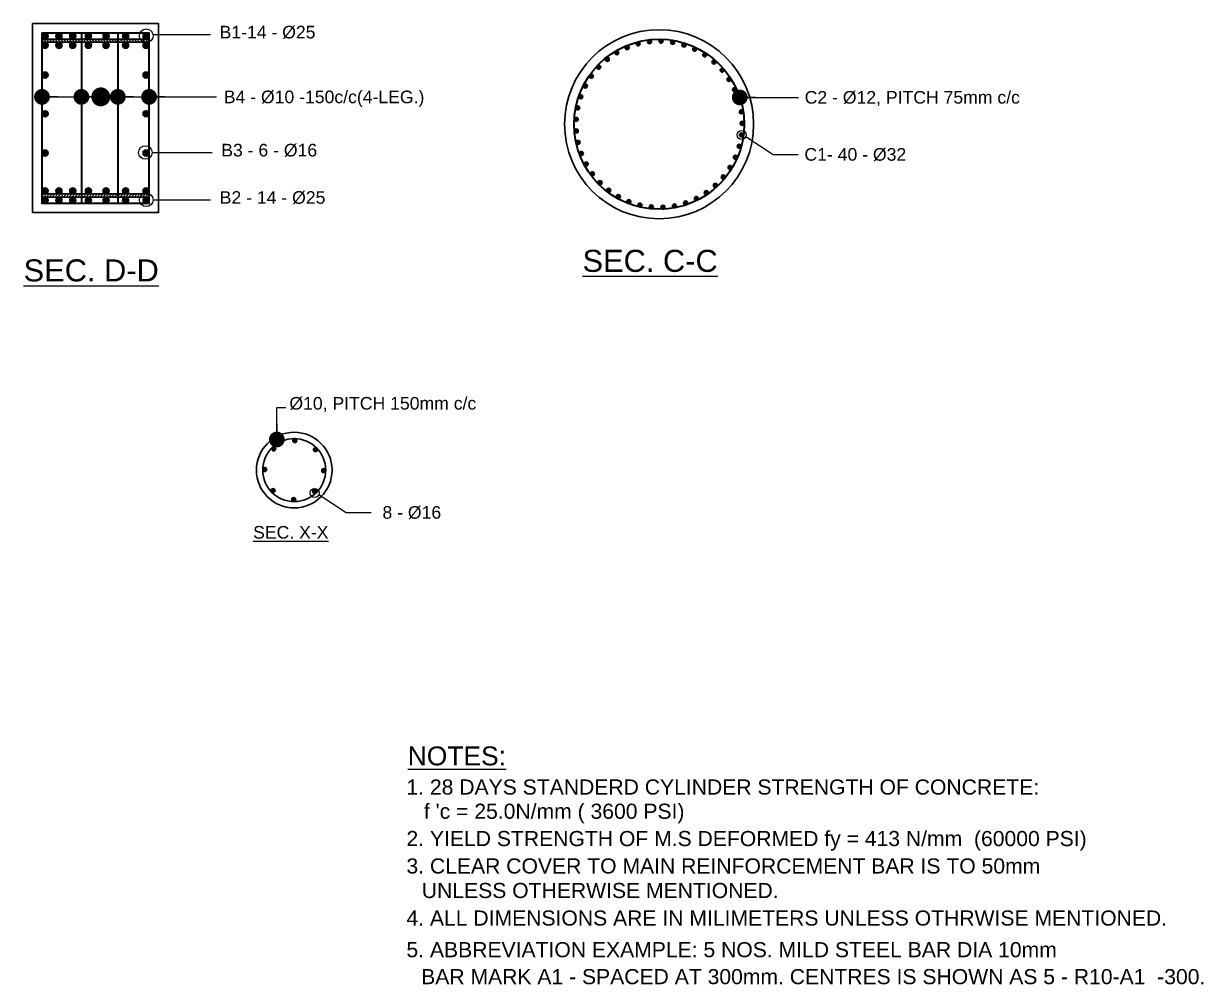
# Model space of a CAD drawing. Header units: millimetres. Extents: x -684453 to 35267, y -286696 to 273430.
# Drawn here: x -4722 to 4640, y 129421 to 137046 of the extents above; entities that cross this region are included whole.
import ezdxf

# ---------------------------------------------------------------- set-up
doc = ezdxf.new("R2010")
doc.units = ezdxf.units.MM
for name, color, linetype, lineweight in [('Dimision', 4, 'Continuous', 9), ('Hatching', 65, 'Continuous', 15), ('Pire Line', 11, 'Continuous', 25), ('Rod', 12, 'Continuous', 30), ('Rod -2', 5, 'Continuous', 35), ('Text', 7, 'Continuous', 15)]:
    doc.layers.add(name, color=color, linetype=linetype, lineweight=lineweight)
doc.styles.add('ROMANS', font='arial.ttf', dxfattribs={"height": 200})
doc.styles.get("Standard").update_dxf_attribs({"font": 'times.ttf'})
doc.dimstyles.new('ISO-25', dxfattribs={"dimtxt": 175, "dimasz": 100, "dimexe": 65, "dimexo": 115.625, "dimgap": 40, "dimtad": 1, "dimtoh": 1, "dimdec": 0, "dimtxsty": 'Standard', "dimblk": 'DOT', "dimcen": 300, "dimclrd": 256, "dimclre": 256, "dimclrt": 256, "dimadec": 0, "dimazin": 0, "dimtfac": 1, "dimtdec": 0, "dimtix": 1, "dimtmove": 0, "dimatfit": 3, "dimldrblk": 'DOT', "dimfxl": 75, "dimlwd": -1, "dimarcsym": 0})

# ---------------------------------------------------------------- blocks, each defined once
blk = doc.blocks.new('_Dot')
at = {"color": 0, "linetype": 'ByBlock', "lineweight": -2}
blk.add_line((-0.5, 0), (-1, 0), dxfattribs=at)
at = {"color": 0, "linetype": 'ByBlock', "const_width": 0.5}
blk.add_lwpolyline([(-0.25, 0, 1), (0.25, 0, 1)], format="xyb", close=True, dxfattribs=at)

msp = doc.modelspace()

# ---------------------------------------------------------------- hatches: boundary and pattern name
at = {"layer": 'Hatching', "ltscale": 3}
h = msp.add_hatch(dxfattribs=at)
h.set_pattern_fill('ANSI31', color=256, scale=5, style=0)
h.set_pattern_definition([(315, (281696.8276622818, 277964.7736396531), (-11.22532015133644, -11.22532015133644), [])])
h.paths.add_polyline_path([(-3725.987817753805, 136897.699496322), (-4575.987817753805, 136897.699496322), (-4575.987817753805, 136922.699496322), (-3725.987817753805, 136922.699496322)])
h = msp.add_hatch(dxfattribs=at)
h.set_pattern_fill('ANSI31', color=256, scale=5, style=0)
h.set_pattern_definition([(45, (281696.8276622818, -5373.37464700907), (-11.22532015133644, 11.22532015133644), [])])
h.paths.add_polyline_path([(-3725.987817753805, 135693.699496322), (-4575.987817753805, 135693.699496322), (-4575.987817753805, 135668.699496322), (-3725.987817753805, 135668.699496322)])
at = {"layer": 'Rod', "ltscale": 3}
for points in [[(-4527.987817753805, 136946.699496322, 1), (-4575.987817753805, 136946.699496322, 1)], [(-4417.204734610394, 136946.699496322, 1), (-4465.204734610394, 136946.699496322, 1)], [(-4307.553928581299, 136946.699496322, 1), (-4355.553928581299, 136946.699496322, 1)], [(-4183.873064733867, 136946.699496322, 1), (-4231.873064733867, 136946.699496322, 1)], [(-4043.081780052918, 136946.699496322, 1), (-4091.081780052918, 136946.699496322, 1)], [(-3888.4923285892, 136946.699496322, 1), (-3936.4923285892, 136946.699496322, 1)], [(-3725.987817753805, 136946.699496322, 1), (-3773.987817753805, 136946.699496322, 1)], [(-4527.987817753805, 136873.699496322, 1), (-4575.987817753805, 136873.699496322, 1)], [(-4417.204734610394, 136873.699496322, 1), (-4465.204734610394, 136873.699496322, 1)], [(-4307.553928581299, 136873.699496322, 1), (-4355.553928581299, 136873.699496322, 1)], [(-4183.873064733867, 136873.699496322, 1), (-4231.873064733867, 136873.699496322, 1)], [(-4043.081780052918, 136873.699496322, 1), (-4091.081780052918, 136873.699496322, 1)], [(-3888.4923285892, 136873.699496322, 1), (-3936.4923285892, 136873.699496322, 1)], [(-3725.987817753805, 136873.699496322, 1), (-3773.987817753805, 136873.699496322, 1)], [(83.22986634308472, 136855.357087094, 1), (51.22986634308472, 136855.357087094, 1)], [(170.3707060862216, 136884.7267118672, 1), (138.3707060862216, 136884.7267118672, 1)], [(260.7509589209221, 136901.6828525838, 1), (228.7509589209221, 136901.6828525838, 1)], [(352.6114760317432, 136905.8954772519, 1), (320.6114760317432, 136905.8954772519, 1)], [(444.1642969429377, 136897.2825919244, 1), (412.1642969429377, 136897.2825919244, 1)], [(533.6274501352746, 136876.0118366168, 1), (501.6274501352746, 136876.0118366168, 1)], [(-74.64524866727879, 136761.8944586336, 1), (-106.6452486672788, 136761.8944586336, 1)], [(1.024537015764508, 136814.1456246027, 1), (-30.97546298423549, 136814.1456246027, 1)], [(619.2596370946267, 136842.4972223862, 1), (587.2596370946267, 136842.4972223862, 1)], [(699.3941247070907, 136797.3910730764, 1), (667.3941247070907, 136797.3910730764, 1)], [(-142.3066644012288, 136699.6205986975, 1), (-174.3066644012288, 136699.6205986975, 1)], [(772.4711863228586, 136741.5713285761, 1), (740.4711863228586, 136741.5713285761, 1)], [(837.0684600614477, 136676.1244567181, 1), (805.0684600614477, 136676.1244567181, 1)], [(-4527.987817753805, 136637.0718274742, 1), (-4575.987817753805, 136637.0718274742, 1)], [(-3725.987817753805, 136637.0718274742, 1), (-3773.987817753805, 136637.0718274742, 1)], [(-200.6427576921997, 136628.5361346423, 1), (-232.6427576921997, 136628.5361346423, 1)], [(891.9286334679928, 136602.3243064183, 1), (859.9286334679928, 136602.3243064183, 1)], [(-248.5180828407756, 136550.0246447037, 1), (-280.5180828407756, 136550.0246447037, 1)], [(935.9839156694943, 136521.6073136559, 1), (903.9839156694943, 136521.6073136559, 1)], [(-285.0008011002792, 136465.6142657277, 1), (-317.0008011002792, 136465.6142657277, 1)], [(968.3768207101966, 136435.5445428807, 1), (936.3768207101966, 136435.5445428807, 1)], [(-4575.987817753805, 136329.9652359869, 1), (-4527.987817753805, 136329.9652359869, 1)], [(-3773.987817753805, 136329.9652359869, 1), (-3725.987817753805, 136329.9652359869, 1)], [(-309.3808178582694, 136376.9479497257, 1), (-341.3808178582694, 136376.9479497257, 1)], [(988.476857539732, 136345.8111080311, 1), (956.476857539732, 136345.8111080311, 1)], [(-321.1836038203037, 136285.7514856825, 1), (-353.1836038203037, 136285.7514856825, 1)], [(-320.179431183351, 136193.799909036, 1), (-352.179431183351, 136193.799909036, 1)], [(995.8928018047591, 136254.153568346, 1), (963.8928018047591, 136254.153568346, 1)], [(-306.3878450253396, 136102.8829526323, 1), (-338.3878450253396, 136102.8829526323, 1)], [(990.4803105856408, 136162.3559335765, 1), (958.4803105856408, 136162.3559335765, 1)], [(-4575.987817753805, 136018.1120032672, 1), (-4527.987817753805, 136018.1120032672, 1)], [(-3773.987817753805, 136018.1120032672, 1), (-3725.987817753805, 136018.1120032672, 1)], [(-280.0772828832269, 136014.7702116113, 1), (-312.0772828832269, 136014.7702116113, 1)], [(972.3447318673425, 136072.2049402652, 1), (940.3447318673425, 136072.2049402652, 1)], [(-241.7598499212181, 135931.1767002502, 1), (-273.7598499212181, 135931.1767002502, 1)], [(941.8390540606342, 135985.4552749516, 1), (909.8390540606342, 135985.4552749516, 1)], [(-192.1813513865636, 135853.7294711615, 1), (-224.1813513865636, 135853.7294711615, 1)], [(846.3216475352529, 135828.8147951614, 1), (814.3216475352529, 135828.8147951614, 1)], [(899.5570354844967, 135903.7954211948, 1), (867.5570354844967, 135903.7954211948, 1)], [(-4575.987817753805, 135717.699496322, 1), (-4527.987817753805, 135717.699496322, 1)], [(-4417.204734610394, 135717.699496322, -1), (-4465.204734610394, 135717.699496322, -1)], [(-4307.553928581299, 135717.699496322, -1), (-4355.553928581299, 135717.699496322, -1)], [(-4183.873064733867, 135717.699496322, -1), (-4231.873064733867, 135717.699496322, -1)], [(-4043.081780052918, 135717.699496322, -1), (-4091.081780052918, 135717.699496322, -1)], [(-3888.4923285892, 135717.699496322, -1), (-3936.4923285892, 135717.699496322, -1)], [(-3773.987817753805, 135717.699496322, 1), (-3725.987817753805, 135717.699496322, 1)], [(-132.3067763585423, 135783.9359465645, 1), (-164.3067763585423, 135783.9359465645, 1)], [(783.1690564850578, 135761.9728094479, 1), (751.1690564850578, 135761.9728094479, 1)], [(-4575.987817753805, 135644.699496322, 1), (-4527.987817753805, 135644.699496322, 1)], [(-4417.204734610394, 135644.699496322, -1), (-4465.204734610394, 135644.699496322, -1)], [(-4307.553928581299, 135644.699496322, -1), (-4355.553928581299, 135644.699496322, -1)], [(-4183.873064733867, 135644.699496322, -1), (-4231.873064733867, 135644.699496322, -1)], [(-4043.081780052918, 135644.699496322, -1), (-4091.081780052918, 135644.699496322, -1)], [(-3888.4923285892, 135644.699496322, -1), (-3936.4923285892, 135644.699496322, -1)], [(-3773.987817753805, 135644.699496322, 1), (-3725.987817753805, 135644.699496322, 1)], [(-63.30151533370372, 135723.1545780264, 1), (-95.30151533370372, 135723.1545780264, 1)], [(13.49132277444005, 135672.5684057482, 1), (-18.50867722555995, 135672.5684057482, 1)], [(96.57705272265594, 135633.1620320322, 1), (64.57705272265594, 135633.1620320322, 1)], [(632.1981407082931, 135657.7250399381, 1), (600.1981407082931, 135657.7250399381, 1)], [(711.328455683717, 135704.5704672748, 1), (679.328455683717, 135704.5704672748, 1)], [(184.338505286054, 135605.7024571188, 1), (152.338505286054, 135605.7024571188, 1)], [(275.0675036177272, 135590.7241503988, 1), (243.0675036177272, 135590.7241503988, 1)], [(366.9981109678047, 135588.5186475751, 1), (334.9981109678047, 135588.5186475751, 1)], [(458.3410026338533, 135599.1288762512, 1), (426.3410026338533, 135599.1288762512, 1)], [(547.3182931304327, 135622.348320395, 1), (515.3182931304327, 135622.348320395, 1)], [(-2720.745815924136, 133671.1381921281, 1), (-2752.745815924136, 133671.1381921281, 1)], [(-2554.042665978806, 133736.5862666581, 1), (-2586.042665978806, 133736.5862666581, 1)], [(-2389.886960891541, 133664.9881162023, 1), (-2421.886960891541, 133664.9881162023, 1)], [(-2792.343966379849, 133506.9824870407, 1), (-2824.343966379849, 133506.9824870407, 1)], [(-2324.438886361546, 133498.284966257, 1), (-2356.438886361546, 133498.284966257, 1)], [(-2726.895891849912, 133340.2793370954, 1), (-2758.895891849912, 133340.2793370954, 1)], [(-2396.037036817288, 133334.1292611697, 1), (-2428.037036817288, 133334.1292611697, 1)], [(-2562.740186762589, 133268.6811866397, 1), (-2594.740186762589, 133268.6811866397, 1)]]:
    msp.add_hatch(color=256, dxfattribs=at).paths.add_polyline_path(points)

# ---------------------------------------------------------------- linework, layer by layer
at = {"layer": 'Dimision', "ltscale": 5}
for p, q in [((-3695.958696592541, 136959.5282731633), (-3239.232147928851, 136959.5282731633)), ((-3701.886387654231, 136023.1120032672), (-3225.933074545406, 136023.1120032672)), ((-3694.975229482865, 135647.2813323417), (-3238.248680819175, 135647.2813323417)), ((-2712.713711198536, 133999.9521867237), (-2640.468105315522, 133999.9521867237))]:
    msp.add_line(p, q, dxfattribs=at)
for points in [[(1009.014477529767, 136149.036336295), (1225.050966686511, 136006.9644832562), (1424.171017405053, 136006.9644832562)], [(-2378.219754205114, 133308.1588837938), (-2162.18326504837, 133166.087030755), (-1963.063214329828, 133166.087030755)]]:
    msp.add_lwpolyline(points, dxfattribs=at)
for centre, radius in [((-3748.849427570181, 136949.2813323417), 53.87419808731647), ((975.4092129681376, 136161.7764440523), 35.93917294435587), ((-3755.760585741547, 136023.1120032672), 53.87419808731647), ((-3748.849427570181, 135647.2813323417), 53.87419808731647), ((-2411.825018766744, 133320.8989915511), 35.93917294435587)]:
    msp.add_circle(centre, radius, dxfattribs=at)
at = {"layer": 'Pire Line', "ltscale": 5}
msp.add_lwpolyline([(-4650.987817753805, 137045.699496322), (-4650.987817753805, 135545.699496322), (-3650.987817753805, 135545.699496322), (-3650.987817753805, 137045.699496322)], close=True, dxfattribs=at)
msp.add_circle((320.8028871983406, 136246.9558662323), 750, dxfattribs=at)
at = {"layer": 'Rod', "ltscale": 3}
for p, q in [((-4575.987817753805, 136922.699496322), (-3725.987817753805, 136922.699496322)), ((-4575.987817753805, 136897.699496322), (-3725.987817753805, 136897.699496322)), ((-4575.987817753805, 135693.699496322), (-3725.987817753805, 135693.699496322)), ((-4575.987817753805, 135668.699496322), (-3725.987817753805, 135668.699496322))]:
    msp.add_line(p, q, dxfattribs=at)
at = {"layer": 'Rod'}
for centre, radius in [((-4551.987817753805, 136946.699496322), 24), ((-4441.204734610394, 136946.699496322), 24), ((-4331.553928581299, 136946.699496322), 24), ((-4207.873064733867, 136946.699496322), 24), ((-4067.081780052918, 136946.699496322), 24), ((-3912.4923285892, 136946.699496322), 24), ((-3749.987817753805, 136946.699496322), 24), ((-4551.987817753805, 136873.699496322), 24), ((-4441.204734610394, 136873.699496322), 24), ((-4331.553928581299, 136873.699496322), 24), ((-4207.873064733867, 136873.699496322), 24), ((-4067.081780052918, 136873.699496322), 24), ((-3912.4923285892, 136873.699496322), 24), ((-3749.987817753805, 136873.699496322), 24), ((67.22986634308472, 136855.357087094), 16), ((154.3707060862216, 136884.7267118672), 16), ((244.7509589209221, 136901.6828525838), 16), ((336.6114760317432, 136905.8954772519), 16), ((428.1642969429377, 136897.2825919244), 16), ((517.6274501352746, 136876.0118366168), 16), ((-90.64524866727879, 136761.8944586336), 16), ((-14.97546298423549, 136814.1456246027), 16), ((603.2596370946267, 136842.4972223862), 16), ((683.3941247070907, 136797.3910730764), 16), ((-158.3066644012288, 136699.6205986975), 16), ((756.4711863228586, 136741.5713285761), 16), ((821.0684600614477, 136676.1244567181), 16), ((-4551.987817753805, 136637.0718274742), 24), ((-3749.987817753805, 136637.0718274742), 24), ((-216.6427576921997, 136628.5361346423), 16), ((875.9286334679928, 136602.3243064183), 16), ((-264.5180828407756, 136550.0246447037), 16), ((919.9839156694943, 136521.6073136559), 16), ((-301.0008011002792, 136465.6142657277), 16), ((952.3768207101966, 136435.5445428807), 16), ((-4551.987817753805, 136329.9652359869), 24), ((-3749.987817753805, 136329.9652359869), 24), ((-325.3808178582694, 136376.9479497257), 16), ((972.476857539732, 136345.8111080311), 16), ((-337.1836038203037, 136285.7514856825), 16), ((-336.179431183351, 136193.799909036), 16), ((979.8928018047591, 136254.153568346), 16), ((-322.3878450253396, 136102.8829526323), 16), ((974.4803105856408, 136162.3559335765), 16), ((-4551.987817753805, 136018.1120032672), 24), ((-3749.987817753805, 136018.1120032672), 24), ((-296.0772828832269, 136014.7702116113), 16), ((956.3447318673425, 136072.2049402652), 16), ((-257.7598499212181, 135931.1767002502), 16), ((925.8390540606342, 135985.4552749516), 16), ((-208.1813513865636, 135853.7294711615), 16), ((830.3216475352529, 135828.8147951614), 16), ((883.5570354844967, 135903.7954211948), 16), ((-4551.987817753805, 135717.699496322), 24), ((-4441.204734610394, 135717.699496322), 24), ((-4331.553928581299, 135717.699496322), 24), ((-4207.873064733867, 135717.699496322), 24), ((-4067.081780052918, 135717.699496322), 24), ((-3912.4923285892, 135717.699496322), 24), ((-3749.987817753805, 135717.699496322), 24), ((-148.3067763585423, 135783.9359465645), 16), ((767.1690564850578, 135761.9728094479), 16), ((-4551.987817753805, 135644.699496322), 24), ((-4441.204734610394, 135644.699496322), 24), ((-4331.553928581299, 135644.699496322), 24), ((-4207.873064733867, 135644.699496322), 24), ((-4067.081780052918, 135644.699496322), 24), ((-3912.4923285892, 135644.699496322), 24), ((-3749.987817753805, 135644.699496322), 24), ((-79.30151533370372, 135723.1545780264), 16), ((-2.50867722555995, 135672.5684057482), 16), ((80.57705272265594, 135633.1620320322), 16), ((616.1981407082931, 135657.7250399381), 16), ((695.328455683717, 135704.5704672748), 16), ((168.338505286054, 135605.7024571188), 16), ((259.0675036177272, 135590.7241503988), 16), ((350.9981109678047, 135588.5186475751), 16), ((442.3410026338533, 135599.1288762512), 16), ((531.3182931304327, 135622.348320395), 16), ((-2736.745815924136, 133671.1381921281), 16), ((-2570.042665978806, 133736.5862666581), 16), ((-2405.886960891541, 133664.9881162023), 16), ((-2808.343966379849, 133506.9824870407), 16), ((-2340.438886361546, 133498.284966257), 16), ((-2742.895891849912, 133340.2793370954), 16), ((-2412.037036817288, 133334.1292611697), 16), ((-2578.740186762589, 133268.6811866397), 16)]:
    msp.add_circle(centre, radius, dxfattribs=at)
at = {"layer": 'Rod', "ltscale": 3}
for radius in [300, 250]:
    msp.add_circle((-2574.391426370712, 133502.6337266489), radius, dxfattribs=at)
at = {"layer": 'Rod -2', "ltscale": 5}
for p, q in [((-4262.952940896037, 136970.699496322), (-4262.952940896037, 135620.699496322)), ((-3974.422619934718, 136970.699496322), (-3974.422619934718, 135620.699496322))]:
    msp.add_line(p, q, dxfattribs=at)
msp.add_lwpolyline([(-4575.987817753805, 136970.699496322), (-4575.987817753805, 135620.699496322), (-3725.987817753805, 135620.699496322), (-3725.987817753805, 136970.699496322)], close=True, dxfattribs=at)
msp.add_circle((320.8028871983406, 136246.9558662323), 675, dxfattribs=at)

# ---------------------------------------------------------------- texts
at = {"layer": 'Text', "style": 'ROMANS'}
for s, height, p in [('B1-14 - %%C25 ', 100, (-3166.698521152546, 136928.0428456754)), ('B4 - %%C10 -150c/c(4-LEG.)', 100, (-3133.337135123729, 136413.9503811455)), ('C2 - %%C12, PITCH 75mm c/c', 100, (1475.881811934814, 136410.6586998691)), ('B3 - 6 - %%C16 ', 100, (-3153.399447769101, 135991.6265757793)), ('C1- 40 - %%C32 ', 100, (1474.145859210519, 135957.7685028065)), ('B2 - 14 - %%C25 ', 100, (-3165.71505404287, 135615.7959048537)), ('%%USEC. C-C', 175, (-287.0538568558404, 135075.5335783307)), ('%%USEC. D-D', 175, (-4721.840270853252, 134999.8610260604)), (' %%C10, PITCH 150mm c/c', 100, (-2651.594893175177, 133982.6961172069)), (' 8 - %%C16 ', 100, (-1913.088372524362, 133116.8910503052)), ('%%USEC. X-X', 100, (-2900.693597762031, 132958.8607308469)), ('%%UNOTES:', 150, (-1674.016438734165, 131159.715175606)), ('1. 28 DAYS STANDERD CYLINDER STRENGTH OF CONCRETE:', 120, (-1684.028444373165, 130927.8627666206)), (" f 'c = 25.0N/mm ( 3600 PSI)", 120, (-1592.074411714217, 130735.5261317596)), ('2. YIELD STRENGTH OF M.S DEFORMED fy = 413 N/mm  (60000 PSI) ', 120, (-1684.028444373165, 130518.8126577746)), ('3. CLEAR COVER TO MAIN REINFORCEMENT BAR IS TO 50mm ', 120, (-1684.028444373165, 130301.3705243212)), ('UNLESS OTHERWISE MENTIONED.', 120, (-1562.057386474102, 130106.7514261334)), ('4. ALL DIMENSIONS ARE IN MILIMETERS UNLESS OTHRWISE MENTIONED.', 120, (-1684.028444373165, 129888.1435842986)), ('5. ABBREVIATION EXAMPLE: 5 NOS. MILD STEEL BAR DIA 10mm ', 120, (-1684.028444373165, 129636.9834101515)), ('BAR MARK A1 - SPACED AT 300mm. CENTRES IS SHOWN AS 5 - R10-A1  -300.', 120, (-1567.18740327633, 129423.1265781446))]:
    msp.add_text(s, height=height, dxfattribs=at).set_placement(p)

# ---------------------------------------------------------------- leaders
at = {"layer": 'Dimision', "ltscale": 5}
for points, override in [([(-4575.987817753805, 136464.1835778606), (-3191.001561079465, 136464.1835778606)], {"dimasz": 125, "dimtad": 0}), ([(-4262.952940896037, 136464.1835778606), (-3754.62494337617, 136464.1835778606)], {"dimasz": 125, "dimtad": 0}), ([(-4109.226868171652, 136464.1835778606), (-3910.998482286755, 136464.1835778606)], {"dimasz": 150, "dimtad": 0}), ([(-3974.422619934718, 136464.1835778606), (-3439.436363260378, 136464.1835778606)], {"dimasz": 125, "dimtad": 0}), ([(-3725.987817753805, 136464.1835778606), (-3191.001561079465, 136464.1835778606)], {"dimasz": 125, "dimtad": 0}), ([(960.819091041456, 136459.8546803189), (1427.998224241019, 136459.8546803189)], {"dimasz": 125, "dimtad": 0}), ([(-2712.713711198536, 133745.4161710239), (-2712.713711198536, 133999.9521867237)], {"dimasz": 125, "dimtad": 0})]:
    msp.add_leader(points, dimstyle='ISO-25', override=override, dxfattribs=at)

doc.saveas('drawing.dxf')
